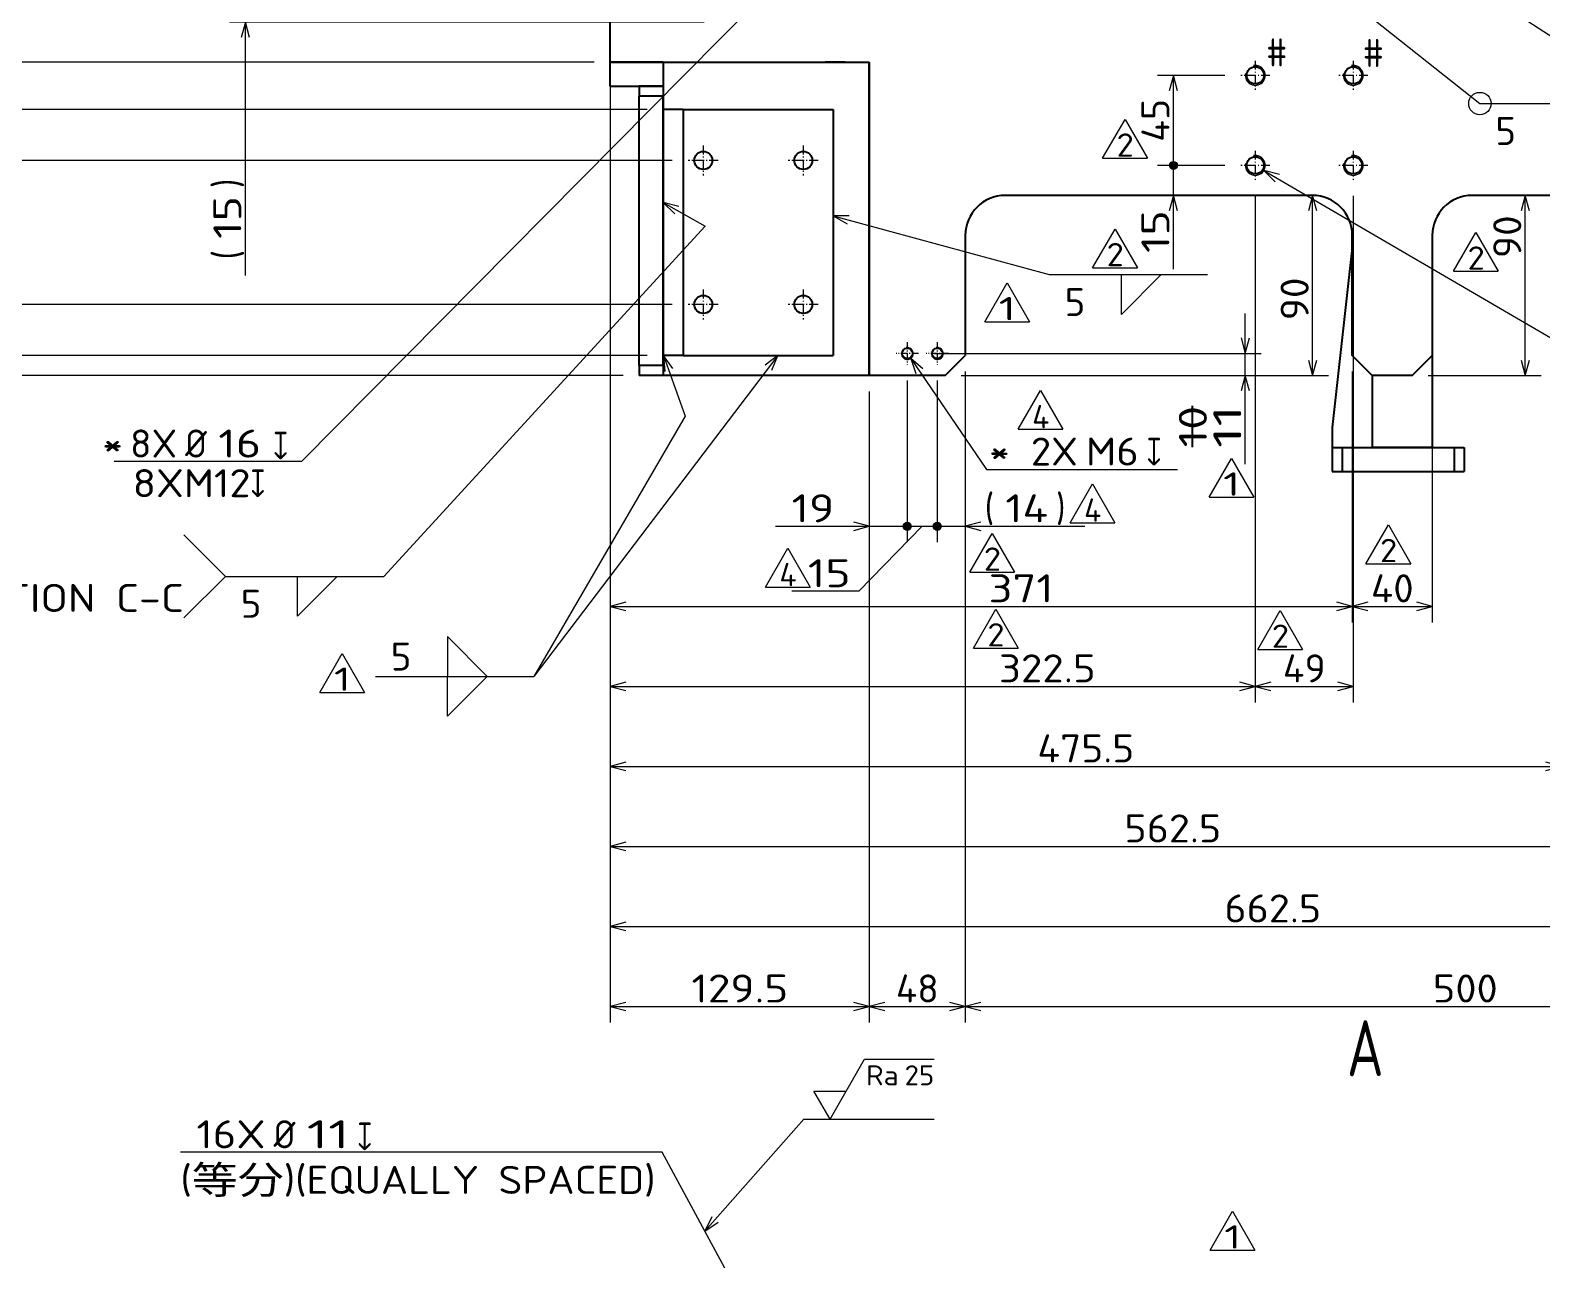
# Model space of a CAD drawing. Extents: x 0 to 1248, y -10 to 833.
# Drawn here: x 99.1 to 288.1, y 405.8 to 559.4 of the extents above; entities that cross this region are included whole.
import ezdxf
from ezdxf.enums import TextEntityAlignment as Align

# ---------------------------------------------------------------- set-up
doc = ezdxf.new("R2010")
doc.units = 0
doc.linetypes.add('DASHDOT', pattern=[18.5, 12, -3, 0.5, -3])
doc.layers.get('0').update_dxf_attribs({"lineweight": 13})
doc.styles.add('GDT', font='gdt.shx')
doc.styles.get("Standard").update_dxf_attribs({"font": 'isocp.shx'})
doc.dimstyles.get("Standard").update_dxf_attribs({"dimtxt": 2.5, "dimasz": 2.5, "dimexe": 1.25, "dimexo": 0.625, "dimtad": 1, "dimcen": 2.5, "dimadec": 0, "dimazin": 0, "dimtfac": 1, "dimtmove": 0, "dimatfit": 0, "dimfxl": 1, "dimarcsym": 0})

# ---------------------------------------------------------------- blocks, each defined once
blk = doc.blocks.new('*D4')
at = {"color": 7, "lineweight": 13}
for p, q in [((189.711089, 562.734155), (133.032806, 505.498383)), ((133.032806, 505.498383), (109.585372, 505.498383))]:
    blk.add_line(p, q, dxfattribs=at)
blk.add_lwpolyline([(188.719573, 560.997231), (189.711089, 562.734155), (187.983947, 561.725694)], dxfattribs=at)
for s, width, p, p2 in [('8X', 0.953544, (111.585388, 505.998383), (117.465576, 505.998383)), ('16', 0.868247, (122.613128, 505.998383), (127.967315, 505.998383))]:
    blk.add_text(s, height=3.5, dxfattribs=dict(at, width=width)).set_placement(p, p2, align=Align.FIT)
blk.add_text('%%c', height=3.5, dxfattribs=at).set_placement((118.465576, 505.998383))
blk = doc.blocks.new('*D5')
at = {"color": 7, "lineweight": 13}
for p, q in [((290.493362, 611.217774), (290.493362, 465.405274)), ((171.618362, 550.405274), (171.618362, 465.405274)), ((171.618362, 467.405274), (290.493362, 467.405274))]:
    blk.add_line(p, q, dxfattribs=at)
for points in [[(173.550216, 467.922913), (171.618362, 467.405274), (173.550216, 466.887635)], [(288.56151, 466.887635), (290.493362, 467.405274), (288.56151, 467.922913)]]:
    blk.add_lwpolyline(points, dxfattribs=at)
at = {"color": 7, "lineweight": 13, "width": 0.8352}
blk.add_text('475.5', height=3.5, dxfattribs=at).set_placement((225.000659, 467.905274), (237.111064, 467.905274), align=Align.FIT)
blk = doc.blocks.new('*D7')
at = {"color": 7, "lineweight": 13}
for p, q in [((250.993362, 505.188752), (250.993362, 524.00528)), ((212.143363, 519.00528), (252.993362, 519.00528)), ((215.493362, 516.25528), (252.993362, 516.25528))]:
    blk.add_line(p, q, dxfattribs=at)
for points in [[(250.475725, 520.937119), (250.993362, 519.00528), (251.510999, 520.937119)], [(251.510999, 514.323426), (250.993362, 516.25528), (250.475725, 514.323426)]]:
    blk.add_lwpolyline(points, dxfattribs=at)
at = {"color": 7, "lineweight": 13, "width": 1.036294}
blk.add_text('11', height=3.5, rotation=90, dxfattribs=at).set_placement((250.493362, 507.188752), (250.493362, 512.542939), align=Align.FIT)
blk = doc.blocks.new('*D8')
at = {"color": 214, "lineweight": 13}
for p, q in [((209.166381, 518.385957), (218.649387, 504.502412)), ((218.649387, 504.502412), (242.51353, 504.502412))]:
    blk.add_line(p, q, dxfattribs=at)
blk.add_lwpolyline([(210.683441, 517.082673), (209.166381, 518.385957), (209.828552, 516.49875)], dxfattribs=at)
for s, width, p, p2 in [('2X', 0.953546, (224.183761, 505.002412), (230.063964, 505.002412)), ('M6', 0.967102, (231.06396, 505.002412), (237.672489, 505.002412))]:
    blk.add_text(s, height=3.5, dxfattribs=dict(at, width=width)).set_placement(p, p2, align=Align.FIT)
at = {"color": 214, "lineweight": 13, "style": 'GDT', "width": 0.526012}
blk.add_text('x', height=3.5, dxfattribs=at).set_placement((238.672489, 505.002412), (240.51353, 505.002412), align=Align.FIT)
blk = doc.blocks.new('*D9')
at = {"color": 7, "lineweight": 13}
for p, q in [((259.413055, 516.25528), (259.413055, 538.75528)), ((215.493362, 516.25528), (261.413056, 516.25528))]:
    blk.add_line(p, q, dxfattribs=at)
for points in [[(259.930694, 536.823426), (259.413055, 538.75528), (258.895418, 536.823426)], [(258.895418, 518.187119), (259.413055, 516.25528), (259.930694, 518.187119)]]:
    blk.add_lwpolyline(points, dxfattribs=at)
at = {"color": 7, "lineweight": 13, "width": 0.868247}
blk.add_text('90', height=3.5, rotation=90, dxfattribs=at).set_placement((258.913055, 523.144074), (258.913055, 528.498261), align=Align.FIT)
blk = doc.blocks.new('*D23')
at = {"color": 7, "lineweight": 13}
for p, q in [((312.243362, 585.467774), (312.243362, 455.405274)), ((171.618362, 553.405274), (171.618362, 455.405274)), ((171.618362, 457.405274), (312.243362, 457.405274))]:
    blk.add_line(p, q, dxfattribs=at)
for points in [[(173.550216, 457.922913), (171.618362, 457.405274), (173.550216, 456.887635)], [(310.311511, 456.887635), (312.243362, 457.405274), (310.311511, 457.922913)]]:
    blk.add_lwpolyline(points, dxfattribs=at)
at = {"color": 7, "lineweight": 13, "width": 0.8352}
blk.add_text('562.5', height=3.5, dxfattribs=at).set_placement((235.875659, 457.905274), (247.986064, 457.905274), align=Align.FIT)
blk = doc.blocks.new('*D34')
at = {"color": 214, "lineweight": 13}
for p, q in [((272.872695, 569.2473), (294.518615, 555.21515)), ((294.518615, 555.21515), (309.84814, 555.21515))]:
    blk.add_line(p, q, dxfattribs=at)
blk.add_lwpolyline([(274.775307, 568.630807), (272.872695, 569.2473), (274.212157, 567.762093)], dxfattribs=at)
at = {"color": 214, "lineweight": 13, "width": 0.967101}
blk.add_text('M6', height=3.5, dxfattribs=at).set_placement((298.398576, 555.71515), (305.0071, 555.71515), align=Align.FIT)
at = {"color": 214, "lineweight": 13, "style": 'GDT', "width": 0.526012}
blk.add_text('x', height=3.5, dxfattribs=at).set_placement((306.0071, 555.71515), (307.848142, 555.71515), align=Align.FIT)
blk = doc.blocks.new('*D35')
at = {"color": 7, "lineweight": 13}
for p, q in [((171.618362, 553.405274), (171.618362, 475.405274)), ((252.243362, 538.680268), (252.243362, 475.405274)), ((171.618362, 477.405274), (252.243362, 477.405274))]:
    blk.add_line(p, q, dxfattribs=at)
for points in [[(173.550216, 477.922913), (171.618362, 477.405274), (173.550216, 476.887635)], [(250.311509, 476.887635), (252.243362, 477.405274), (250.311509, 477.922913)]]:
    blk.add_lwpolyline(points, dxfattribs=at)
at = {"color": 7, "lineweight": 13, "width": 0.8352}
blk.add_text('322.5', height=3.5, dxfattribs=at).set_placement((220.188587, 477.905274), (232.298992, 477.905274), align=Align.FIT)
blk = doc.blocks.new('*D36')
at = {"color": 7, "lineweight": 13}
for p, q in [((252.243362, 538.680268), (252.243362, 475.405274)), ((264.493362, 538.680268), (264.493362, 475.405274)), ((252.243362, 477.405274), (264.493362, 477.405274))]:
    blk.add_line(p, q, dxfattribs=at)
for points in [[(254.175214, 477.922913), (252.243362, 477.405274), (254.175214, 476.887635)], [(262.56151, 476.887635), (264.493362, 477.405274), (262.56151, 477.922913)]]:
    blk.add_lwpolyline(points, dxfattribs=at)
at = {"color": 7, "lineweight": 13, "width": 0.892365}
blk.add_text('49', height=3.5, dxfattribs=at).set_placement((255.691266, 477.905274), (261.045457, 477.905274), align=Align.FIT)
blk = doc.blocks.new('*D37')
at = {"color": 7, "lineweight": 13}
for p, q in [((248.418361, 542.50528), (240.009124, 542.50528)), ((242.009124, 529.553742), (242.009124, 542.00528))]:
    blk.add_line(p, q, dxfattribs=at)
at = {"color": 7, "lineweight": 13, "const_width": 0.5}
for points in [[(242.259124, 542.50528, 1), (241.759124, 542.50528)], [(241.759124, 542.50528, 1), (242.259124, 542.50528)]]:
    blk.add_lwpolyline(points, format="xyb", dxfattribs=at)
at = {"color": 7, "lineweight": 13}
blk.add_lwpolyline([(242.526763, 536.823426), (242.009124, 538.75528), (241.491485, 536.823426)], dxfattribs=at)
blk.add_circle((242.009124, 542.50528), 0.5, dxfattribs=at)
at = {"color": 7, "lineweight": 13, "width": 0.868247}
blk.add_text('15', height=3.5, rotation=90, dxfattribs=at).set_placement((241.509124, 531.553742), (241.509124, 536.907929), align=Align.FIT)
blk = doc.blocks.new('*D38')
at = {"color": 7, "lineweight": 13}
for p, q in [((248.418361, 553.75528), (240.009124, 553.75528)), ((242.009124, 543.00528), (242.009124, 553.75528)), ((248.418361, 542.50528), (240.009124, 542.50528))]:
    blk.add_line(p, q, dxfattribs=at)
blk.add_lwpolyline([(242.526763, 551.823426), (242.009124, 553.75528), (241.491485, 551.823426)], dxfattribs=at)
at = {"color": 7, "lineweight": 13, "const_width": 0.5}
for points in [[(242.259124, 542.50528, 1), (241.759124, 542.50528)], [(241.759124, 542.50528, 1), (242.259124, 542.50528)]]:
    blk.add_lwpolyline(points, format="xyb", dxfattribs=at)
at = {"color": 7, "lineweight": 13}
blk.add_circle((242.009124, 542.50528), 0.5, dxfattribs=at)
at = {"color": 7, "lineweight": 13, "width": 0.868247}
blk.add_text('45', height=3.5, rotation=90, dxfattribs=at).set_placement((241.509124, 545.453187), (241.509124, 550.807374), align=Align.FIT)
blk = doc.blocks.new('*D39')
at = {"color": 7, "lineweight": 13}
for p, q in [((285.993362, 516.25528), (285.993362, 538.75528)), ((273.868362, 516.25528), (287.993362, 516.25528))]:
    blk.add_line(p, q, dxfattribs=at)
for points in [[(286.511, 536.823426), (285.993362, 538.75528), (285.475724, 536.823426)], [(285.475724, 518.187119), (285.993362, 516.25528), (286.511, 518.187119)]]:
    blk.add_lwpolyline(points, dxfattribs=at)
at = {"color": 7, "lineweight": 13, "width": 0.868247}
blk.add_text('90', height=3.5, rotation=90, dxfattribs=at).set_placement((285.493362, 530.915528), (285.493362, 536.269715), align=Align.FIT)
blk = doc.blocks.new('*D40')
at = {"color": 214, "lineweight": 13}
for p, q in [((253.32302, 541.875321), (395.423614, 458.963654)), ((395.423614, 458.963654), (441.17546, 458.963654))]:
    blk.add_line(p, q, dxfattribs=at)
blk.add_lwpolyline([(255.252481, 541.348847), (253.32302, 541.875321), (254.730743, 540.454652)], dxfattribs=at)
for s, width, p, p2 in [('*4X', 0.978656, (398.110435, 459.463654), (406.755233, 459.463654)), ('M10', 0.921945, (407.755233, 459.463654), (417.128341, 459.463654)), ('(SS400)', 0.880938, (420.969406, 459.463654), (439.17546, 459.463654))]:
    blk.add_text(s, height=3.5, dxfattribs=dict(at, width=width)).set_placement(p, p2, align=Align.FIT)
at = {"color": 214, "lineweight": 13, "style": 'GDT', "width": 0.52601}
blk.add_text('x', height=3.5, dxfattribs=at).set_placement((418.128356, 459.463654), (419.96939, 459.463654), align=Align.FIT)
blk = doc.blocks.new('*D57')
at = {"color": 7, "lineweight": 13}
for p, q in [((169.618362, 634.155274), (73.993362, 634.155274)), ((75.993362, 555.405274), (75.993362, 634.155274)), ((169.618362, 555.405274), (73.993362, 555.405274))]:
    blk.add_line(p, q, dxfattribs=at)
for points in [[(76.511001, 632.223424), (75.993362, 634.155274), (75.475723, 632.223424)], [(75.475723, 557.337128), (75.993362, 555.405274), (76.511001, 557.337128)]]:
    blk.add_lwpolyline(points, dxfattribs=at)
at = {"color": 7, "lineweight": 13, "width": 0.854609}
blk.add_text('315', height=3.5, rotation=90, dxfattribs=at).set_placement((75.493362, 590.720879), (75.493362, 598.839669), align=Align.FIT)
blk = doc.blocks.new('*D58')
at = {"color": 7, "lineweight": 13}
for p, q in [((169.618362, 555.405274), (73.993362, 555.405274)), ((75.993362, 516.25528), (75.993362, 555.405274)), ((173.243362, 516.25528), (73.993362, 516.25528))]:
    blk.add_line(p, q, dxfattribs=at)
for points in [[(76.511001, 553.47342), (75.993362, 555.405274), (75.475723, 553.47342)], [(75.475723, 518.187119), (75.993362, 516.25528), (76.511001, 518.187119)]]:
    blk.add_lwpolyline(points, dxfattribs=at)
at = {"color": 7, "lineweight": 13, "width": 0.835201}
blk.add_text('156.6', height=3.5, rotation=90, dxfattribs=at).set_placement((75.493362, 529.775071), (75.493362, 541.885484), align=Align.FIT)
blk = doc.blocks.new('*D61')
at = {"color": 7, "lineweight": 13}
for p, q in [((176.243362, 693.905274), (83.993362, 693.905274)), ((85.993362, 549.50528), (85.993362, 693.905274)), ((176.243362, 549.50528), (83.993362, 549.50528))]:
    blk.add_line(p, q, dxfattribs=at)
for points in [[(86.511001, 691.973422), (85.993362, 693.905274), (85.475723, 691.973422)], [(85.475723, 551.437119), (85.993362, 549.50528), (86.511001, 551.437119)]]:
    blk.add_lwpolyline(points, dxfattribs=at)
at = {"color": 7, "lineweight": 13, "width": 0.8352}
blk.add_text('577.6', height=3.5, rotation=90, dxfattribs=at).set_placement((85.493362, 615.650079), (85.493362, 627.76048), align=Align.FIT)
blk = doc.blocks.new('*D62')
at = {"color": 7, "lineweight": 13}
for p, q in [((176.243362, 549.50528), (83.993362, 549.50528)), ((85.993362, 518.75528), (85.993362, 549.50528)), ((176.243362, 518.75528), (83.993362, 518.75528))]:
    blk.add_line(p, q, dxfattribs=at)
for points in [[(86.511001, 547.573426), (85.993362, 549.50528), (85.475723, 547.573426)], [(85.475723, 520.687119), (85.993362, 518.75528), (86.511001, 520.687119)]]:
    blk.add_lwpolyline(points, dxfattribs=at)
at = {"color": 7, "lineweight": 13, "width": 0.854608}
blk.add_text('123', height=3.5, rotation=90, dxfattribs=at).set_placement((85.493362, 530.070893), (85.493362, 538.189668), align=Align.FIT)
blk = doc.blocks.new('*D63')
at = {"color": 7, "lineweight": 13}
for p, q in [((85.993362, 503.901078), (85.993362, 523.75528)), ((176.243362, 518.75528), (83.993362, 518.75528)), ((173.243362, 516.25528), (83.993362, 516.25528))]:
    blk.add_line(p, q, dxfattribs=at)
for points in [[(85.475723, 520.687119), (85.993362, 518.75528), (86.511001, 520.687119)], [(86.511001, 514.323426), (85.993362, 516.25528), (85.475723, 514.323426)]]:
    blk.add_lwpolyline(points, dxfattribs=at)
at = {"color": 7, "lineweight": 13, "width": 0.868247}
blk.add_text('10', height=3.5, rotation=90, dxfattribs=at).set_placement((85.493362, 505.901078), (85.493362, 511.255265), align=Align.FIT)
blk = doc.blocks.new('*D66')
at = {"color": 7, "lineweight": 13}
for p, q in [((179.368362, 700.280274), (93.993362, 700.280274)), ((95.993362, 543.13028), (95.993362, 700.280274)), ((179.368362, 543.13028), (93.993362, 543.13028))]:
    blk.add_line(p, q, dxfattribs=at)
for points in [[(96.511001, 698.348423), (95.993362, 700.280274), (95.475723, 698.348423)], [(95.475723, 545.062119), (95.993362, 543.13028), (96.511001, 545.062119)]]:
    blk.add_lwpolyline(points, dxfattribs=at)
at = {"color": 7, "lineweight": 13, "width": 0.8352}
blk.add_text('628.6', height=3.5, rotation=90, dxfattribs=at).set_placement((95.493362, 615.650079), (95.493362, 627.76048), align=Align.FIT)
blk = doc.blocks.new('*D67')
at = {"color": 7, "lineweight": 13}
for p, q in [((179.368362, 543.13028), (93.993362, 543.13028)), ((95.993362, 525.13028), (95.993362, 543.13028)), ((179.368362, 525.13028), (93.993362, 525.13028))]:
    blk.add_line(p, q, dxfattribs=at)
for points in [[(96.511001, 541.198426), (95.993362, 543.13028), (95.475723, 541.198426)], [(95.475723, 527.062119), (95.993362, 525.13028), (96.511001, 527.062119)]]:
    blk.add_lwpolyline(points, dxfattribs=at)
at = {"color": 7, "lineweight": 13, "width": 0.868247}
blk.add_text('72', height=3.5, rotation=90, dxfattribs=at).set_placement((95.493362, 531.453187), (95.493362, 536.807374), align=Align.FIT)
blk = doc.blocks.new('*D68')
at = {"color": 7, "lineweight": 13}
for p, q in [((95.993362, 496.945359), (95.993362, 530.13028)), ((179.368362, 525.13028), (93.993362, 525.13028)), ((173.243362, 516.25528), (93.993362, 516.25528))]:
    blk.add_line(p, q, dxfattribs=at)
for points in [[(95.475723, 527.062119), (95.993362, 525.13028), (96.511001, 527.062119)], [(96.511001, 514.323426), (95.993362, 516.25528), (95.475723, 514.323426)]]:
    blk.add_lwpolyline(points, dxfattribs=at)
for s, p in [(')', (95.493362, 511.869202)), ('(', (95.493362, 498.945359))]:
    blk.add_text(s, height=3.5, rotation=90.000003, dxfattribs=at).set_placement(p)
at = {"color": 7, "lineweight": 13, "width": 0.836937}
blk.add_text('35.5', height=3.5, rotation=90, dxfattribs=at).set_placement((95.493362, 501.523393), (95.493362, 510.869187), align=Align.FIT)
blk = doc.blocks.new('*D77')
at = {"color": 7, "lineweight": 13}
for p, q in [((187.080863, 564.155274), (123.993362, 564.155274)), ((125.993362, 528.746781), (125.993362, 563.655274)), ((183.368362, 560.405274), (123.993362, 560.405274))]:
    blk.add_line(p, q, dxfattribs=at)
at = {"color": 7, "lineweight": 13, "const_width": 0.5}
for points in [[(126.243362, 564.155274, 1), (125.743362, 564.155274)], [(125.743362, 564.155274, 1), (126.243362, 564.155274)]]:
    blk.add_lwpolyline(points, format="xyb", dxfattribs=at)
at = {"color": 7, "lineweight": 13}
blk.add_lwpolyline([(126.511001, 558.47342), (125.993362, 560.405274), (125.475723, 558.47342)], dxfattribs=at)
blk.add_circle((125.993362, 564.155274), 0.5, dxfattribs=at)
for s, p in [(')', (125.493362, 539.679002)), ('(', (125.493362, 530.746781))]:
    blk.add_text(s, height=3.5, rotation=90.000003, dxfattribs=at).set_placement(p)
at = {"color": 7, "lineweight": 13, "width": 0.868247}
blk.add_text('15', height=3.5, rotation=90, dxfattribs=at).set_placement((125.493362, 533.324815), (125.493362, 538.679002), align=Align.FIT)
blk = doc.blocks.new('*D88')
at = {"color": 7, "lineweight": 13}
for p, q in [((203.993362, 514.25528), (203.993362, 495.405274)), ((208.743362, 515.605271), (208.743362, 495.405274)), ((192.280738, 497.405274), (208.243362, 497.405274))]:
    blk.add_line(p, q, dxfattribs=at)
blk.add_lwpolyline([(202.061508, 496.887635), (203.993362, 497.405274), (202.061508, 497.922913)], dxfattribs=at)
at = {"color": 7, "lineweight": 13, "const_width": 0.5}
for points in [[(208.993362, 497.405274, 1), (208.493362, 497.405274)], [(208.493362, 497.405274, 1), (208.993362, 497.405274)]]:
    blk.add_lwpolyline(points, format="xyb", dxfattribs=at)
at = {"color": 7, "lineweight": 13}
blk.add_circle((208.743362, 497.405274), 0.5, dxfattribs=at)
at = {"color": 7, "lineweight": 13, "width": 0.892365}
blk.add_text('19', height=3.5, dxfattribs=at).set_placement((194.280738, 497.905274), (199.634925, 497.905274), align=Align.FIT)
blk = doc.blocks.new('*D89')
at = {"color": 7, "lineweight": 13}
for p, q in [((337.243362, 611.580277), (337.243362, 445.405274)), ((171.618362, 550.405274), (171.618362, 445.405274)), ((171.618362, 447.405274), (337.243362, 447.405274))]:
    blk.add_line(p, q, dxfattribs=at)
for points in [[(173.550216, 447.922913), (171.618362, 447.405274), (173.550216, 446.887635)], [(335.311511, 446.887635), (337.243362, 447.405274), (335.311511, 447.922913)]]:
    blk.add_lwpolyline(points, dxfattribs=at)
at = {"color": 7, "lineweight": 13, "width": 0.8352}
blk.add_text('662.5', height=3.5, dxfattribs=at).set_placement((248.375659, 447.905274), (260.486064, 447.905274), align=Align.FIT)
blk = doc.blocks.new('*D91')
at = {"color": 7, "lineweight": 13}
for p, q in [((171.618362, 550.405274), (171.618362, 435.405274)), ((203.993362, 514.25528), (203.993362, 435.405274)), ((171.618362, 437.405274), (203.993362, 437.405274))]:
    blk.add_line(p, q, dxfattribs=at)
for points in [[(173.550216, 437.922913), (171.618362, 437.405274), (173.550216, 436.887635)], [(202.061508, 436.887635), (203.993362, 437.405274), (202.061508, 437.922913)]]:
    blk.add_lwpolyline(points, dxfattribs=at)
at = {"color": 7, "lineweight": 13, "width": 0.8352}
blk.add_text('129.5', height=3.5, dxfattribs=at).set_placement((181.750663, 437.905274), (193.86106, 437.905274), align=Align.FIT)
blk = doc.blocks.new('*D92')
at = {"color": 7, "lineweight": 13}
for p, q in [((215.993362, 516.75528), (215.993362, 435.405274)), ((203.993362, 514.25528), (203.993362, 435.405274)), ((203.993362, 437.405274), (215.993362, 437.405274))]:
    blk.add_line(p, q, dxfattribs=at)
for points in [[(205.925216, 437.922913), (203.993362, 437.405274), (205.925216, 436.887635)], [(214.061511, 436.887635), (215.993362, 437.405274), (214.061511, 437.922913)]]:
    blk.add_lwpolyline(points, dxfattribs=at)
at = {"color": 7, "lineweight": 13, "width": 0.868247}
blk.add_text('48', height=3.5, dxfattribs=at).set_placement((207.316268, 437.905274), (212.670455, 437.905274), align=Align.FIT)
blk = doc.blocks.new('*D93')
at = {"color": 7, "lineweight": 13}
for p, q in [((215.993362, 516.75528), (215.993362, 435.405274)), ((340.993362, 516.75528), (340.993362, 435.405274)), ((215.993362, 437.405274), (340.993362, 437.405274))]:
    blk.add_line(p, q, dxfattribs=at)
for points in [[(217.925212, 437.922913), (215.993362, 437.405274), (217.925212, 436.887635)], [(339.061511, 436.887635), (340.993362, 437.405274), (339.061511, 437.922913)]]:
    blk.add_lwpolyline(points, dxfattribs=at)
at = {"color": 7, "lineweight": 13, "width": 0.854609}
blk.add_text('500', height=3.5, dxfattribs=at).set_placement((274.433969, 437.905274), (282.552755, 437.905274), align=Align.FIT)
blk = doc.blocks.new('*D133')
at = {"color": 7, "lineweight": 13}
for p, q in [((171.618362, 553.405274), (171.618362, 485.405274)), ((264.368362, 516.75528), (264.368362, 485.405274)), ((171.618362, 487.405274), (264.368362, 487.405274))]:
    blk.add_line(p, q, dxfattribs=at)
for points in [[(173.550216, 487.922913), (171.618362, 487.405274), (173.550216, 486.887635)], [(262.43651, 486.887635), (264.368362, 487.405274), (262.43651, 487.922913)]]:
    blk.add_lwpolyline(points, dxfattribs=at)
at = {"color": 7, "lineweight": 13, "width": 0.955152}
blk.add_text('371', height=3.5, dxfattribs=at).set_placement((218.889366, 487.905274), (227.008155, 487.905274), align=Align.FIT)
blk = doc.blocks.new('*D134')
at = {"color": 7, "lineweight": 13}
for p, q in [((264.368362, 516.75528), (264.368362, 485.405274)), ((274.368362, 516.75528), (274.368362, 485.405274)), ((264.368362, 487.405274), (274.368362, 487.405274))]:
    blk.add_line(p, q, dxfattribs=at)
for points in [[(266.300213, 487.922913), (264.368362, 487.405274), (266.300213, 486.887635)], [(272.43651, 486.887635), (274.368362, 487.405274), (272.43651, 487.922913)]]:
    blk.add_lwpolyline(points, dxfattribs=at)
at = {"color": 7, "lineweight": 13, "width": 0.868247}
blk.add_text('40', height=3.5, dxfattribs=at).set_placement((266.691266, 487.905274), (272.045457, 487.905274), align=Align.FIT)
blk = doc.blocks.new('*D137')
at = {"color": 5, "lineweight": 13}
for p, q in [((208.743362, 515.605271), (208.743362, 495.405274)), ((212.493362, 515.605271), (212.493362, 495.405274)), ((210.618362, 497.405274), (202.668952, 489.294709)), ((209.243362, 497.405274), (211.993362, 497.405274)), ((202.668952, 489.294709), (194.314758, 489.294709))]:
    blk.add_line(p, q, dxfattribs=at)
at = {"color": 5, "lineweight": 13, "const_width": 0.5}
for points in [[(208.993362, 497.405274, 1), (208.493362, 497.405274)], [(208.493362, 497.405274, 1), (208.993362, 497.405274)], [(212.743362, 497.405274, 1), (212.243362, 497.405274)], [(212.243362, 497.405274, 1), (212.743362, 497.405274)]]:
    blk.add_lwpolyline(points, format="xyb", dxfattribs=at)
at = {"color": 5, "lineweight": 13}
for centre in [(208.743362, 497.405274), (212.493362, 497.405274)]:
    blk.add_circle(centre, 0.5, dxfattribs=at)
at = {"color": 5, "lineweight": 13, "width": 0.868247}
blk.add_text('15', height=3.5, dxfattribs=at).set_placement((196.314758, 489.794709), (201.668945, 489.794709), align=Align.FIT)
blk = doc.blocks.new('*D138')
at = {"color": 5, "lineweight": 13}
for p, q in [((215.993362, 516.75528), (215.993362, 495.405274)), ((212.493362, 515.605271), (212.493362, 495.405274)), ((212.993362, 497.405274), (230.925586, 497.405274))]:
    blk.add_line(p, q, dxfattribs=at)
at = {"color": 5, "lineweight": 13, "const_width": 0.5}
for points in [[(212.743362, 497.405274, 1), (212.243362, 497.405274)], [(212.243362, 497.405274, 1), (212.743362, 497.405274)]]:
    blk.add_lwpolyline(points, format="xyb", dxfattribs=at)
at = {"color": 5, "lineweight": 13}
blk.add_lwpolyline([(217.925212, 497.922913), (215.993362, 497.405274), (217.925212, 496.887635)], dxfattribs=at)
blk.add_circle((212.493362, 497.405274), 0.5, dxfattribs=at)
for s, p in [('(', (218.415328, 497.905274)), (')', (227.347553, 497.905274))]:
    blk.add_text(s, height=3.5, dxfattribs=at).set_placement(p)
at = {"color": 5, "lineweight": 13, "width": 0.845398}
blk.add_text('14', height=3.5, dxfattribs=at).set_placement((220.993362, 497.905274), (226.347549, 497.905274), align=Align.FIT)
blk = doc.blocks.new('*D202')
at = {"color": 7, "lineweight": 13}
for p, q in [((178.086548, 419.185532), (117.880646, 419.185532)), ((228.667204, 326.005089), (178.086548, 419.185532))]:
    blk.add_line(p, q, dxfattribs=at)
blk.add_lwpolyline([(227.290641, 327.455975), (228.667204, 326.005089), (228.20051, 327.949876)], dxfattribs=at)
for s, width, p, p2 in [('16X', 0.909978, (119.880646, 419.685532), (128.525437, 419.685532)), ('11', 1.036294, (133.672997, 419.685532), (139.027184, 419.685532))]:
    blk.add_text(s, height=3.5, dxfattribs=dict(at, width=width)).set_placement(p, p2, align=Align.FIT)
blk.add_text('%%c', height=3.5, dxfattribs=at).set_placement((129.525445, 419.685532))

msp = doc.modelspace()

# ---------------------------------------------------------------- linework, layer by layer
at = {"color": 7, "lineweight": 25}
for p, q in [((171.6184, 555.4053), (171.6184, 634.1553)), ((178.2434, 555.4053), (171.6184, 555.4053)), ((171.6184, 555.4053), (198.4934, 555.4053)), ((171.6184, 552.4053), (171.6184, 555.4053)), ((178.2434, 555.4053), (178.2434, 549.5053)), ((178.2434, 555.4053), (203.9934, 555.4053)), ((200.9934, 555.4053), (198.4934, 555.4053)), ((200.9934, 555.4053), (203.9934, 555.4053)), ((203.9934, 516.2553), (203.9934, 555.4053)), ((203.9934, 555.4053), (203.9934, 516.2553)), ((171.6184, 552.4053), (178.2434, 552.4053)), ((178.2434, 552.4053), (175.2434, 552.4053)), ((175.2434, 552.4053), (175.2434, 551.1553)), ((178.2434, 552.4053), (178.2434, 551.1553)), ((175.2434, 517.5053), (175.2434, 551.1553)), ((178.2434, 551.1553), (175.2434, 551.1553)), ((178.2434, 517.5053), (178.2434, 551.1553)), ((180.7434, 549.5053), (178.2434, 549.5053)), ((178.2434, 549.5053), (178.2434, 518.7553)), ((180.7434, 549.5053), (199.4934, 549.5053)), ((180.7434, 549.5053), (180.7434, 518.7553)), ((199.4934, 549.5053), (199.4934, 518.7553)), ((259.3684, 538.7553), (220.9934, 538.7553)), ((335.9934, 538.7553), (279.3684, 538.7553)), ((215.9934, 533.7553), (215.9934, 518.7553)), ((264.3684, 518.7553), (264.3684, 533.7553)), ((274.3684, 533.7615), (274.3684, 533.7553)), ((274.3684, 533.7553), (274.3684, 518.7553)), ((264.3684, 532.2553), (261.8684, 509.7553)), ((178.2434, 518.7553), (178.2434, 516.2553)), ((180.7434, 518.7553), (178.2434, 518.7553)), ((180.7434, 518.7553), (199.4934, 518.7553)), ((213.4934, 516.2553), (215.9934, 518.7553)), ((266.8684, 516.2553), (264.3684, 518.7553)), ((271.8684, 516.2553), (274.3684, 518.7553)), ((274.3684, 518.7553), (274.3684, 507.2553)), ((175.2434, 517.5053), (175.2434, 516.2553)), ((178.2434, 517.5053), (175.2434, 517.5053)), ((178.2434, 516.2553), (175.2434, 516.2553)), ((178.2434, 517.5053), (178.2434, 516.2553)), ((203.9934, 516.2553), (178.2434, 516.2553)), ((213.4934, 516.2553), (203.9934, 516.2553)), ((271.8684, 516.2553), (266.8684, 516.2553)), ((266.8684, 516.2553), (266.8684, 507.2553)), ((244.3996, 507.2762), (244.3996, 512.4554)), ((261.8684, 509.7553), (261.8684, 507.2553)), ((261.8684, 507.2553), (263.1184, 507.2553)), ((261.8684, 507.2553), (261.8684, 504.2553)), ((261.8684, 507.2553), (266.8684, 507.2553)), ((263.1184, 507.2553), (277.1184, 507.2553)), ((263.1184, 507.2553), (263.1184, 504.2553)), ((268.4684, 507.2553), (266.8684, 507.2553)), ((272.7684, 507.2553), (268.4684, 507.2553)), ((274.3684, 507.2553), (272.7684, 507.2553)), ((277.1184, 507.2553), (278.3684, 507.2553)), ((277.1184, 507.2553), (277.1184, 504.2553)), ((278.3684, 507.2553), (278.3684, 504.2553)), ((261.8684, 504.2553), (263.1184, 504.2553)), ((263.1184, 504.2553), (277.1184, 504.2553)), ((277.1184, 504.2553), (278.3684, 504.2553))]:
    msp.add_line(p, q, dxfattribs=at)
at = {"color": 7, "lineweight": 13}
for p, q in [((262.3684, 564.5328), (280.3242, 550.2291)), ((280.3242, 550.2291), (300.1174, 550.2291)), ((233.1575, 543.3947), (235.9575, 548.2445)), ((235.9575, 548.2445), (238.7575, 543.3947)), ((233.1575, 543.3947), (238.7575, 543.3947)), ((199.4934, 536.2167), (226.4793, 528.8545)), ((231.9128, 529.7031), (234.7128, 534.5529)), ((234.7128, 534.5529), (237.5128, 529.7031)), ((277.0251, 529.2746), (279.8251, 534.1243)), ((279.8251, 534.1243), (282.6251, 529.2746)), ((231.9128, 529.7031), (237.5128, 529.7031)), ((277.0251, 529.2746), (282.6251, 529.2746)), ((218.417, 522.9614), (221.217, 527.8111)), ((221.217, 527.8111), (224.017, 522.9614)), ((226.4793, 528.8545), (246.2725, 528.8545)), ((218.417, 522.9614), (224.017, 522.9614)), ((192.5618, 518.7553), (162.0366, 478.6553)), ((246.4623, 501.0389), (249.2623, 505.8886)), ((249.2623, 505.8886), (252.0623, 501.0389)), ((246.4623, 501.0389), (252.0623, 501.0389)), ((266.0804, 492.7302), (268.8804, 497.58)), ((268.8804, 497.58), (271.6804, 492.7302)), ((216.5591, 491.6608), (219.3591, 496.5106)), ((219.3591, 496.5106), (222.1591, 491.6608)), ((216.5591, 491.6608), (222.1591, 491.6608)), ((266.0804, 492.7302), (271.6804, 492.7302)), ((123.4934, 491.1553), (143.2866, 491.1553)), ((216.9972, 482.1915), (219.7972, 487.0412)), ((219.7972, 487.0412), (222.5972, 482.1915)), ((252.5571, 482.0294), (255.3571, 486.8791)), ((255.3571, 486.8791), (258.1571, 482.0294)), ((216.9972, 482.1915), (222.5972, 482.1915)), ((252.5571, 482.0294), (258.1571, 482.0294)), ((135.3031, 476.6554), (138.1031, 481.5052)), ((138.1031, 481.5052), (140.9032, 476.6554)), ((142.2434, 478.6553), (162.0366, 478.6553)), ((135.3031, 476.6554), (140.9032, 476.6554)), ((199.0809, 423.3054), (203.4111, 430.8054)), ((203.4111, 430.8054), (212.1055, 430.8054)), ((199.0809, 423.3054), (197.0602, 426.8054)), ((197.0602, 426.8054), (201.1017, 426.8054)), ((246.6004, 406.9624), (249.4004, 411.8121)), ((249.4004, 411.8121), (252.2004, 406.9624)), ((246.6004, 406.9624), (252.2004, 406.9624))]:
    msp.add_line(p, q, dxfattribs=at)
at = {"color": 7, "linetype": 'DASHDOT', "lineweight": 13, "ltscale": 0.09125}
for p, q in [((252.2434, 555.5803), (252.2434, 551.9303)), ((264.4934, 555.5803), (264.4934, 551.9303)), ((254.0684, 553.7553), (250.4184, 553.7553)), ((266.3184, 553.7553), (262.6684, 553.7553)), ((252.2434, 544.3303), (252.2434, 540.6803)), ((264.4934, 544.3303), (264.4934, 540.6803)), ((254.0684, 542.5053), (250.4184, 542.5053)), ((266.3184, 542.5053), (262.6684, 542.5053))]:
    msp.add_line(p, q, dxfattribs=at)
at = {"color": 7, "linetype": 'DASHDOT', "lineweight": 13, "ltscale": 0.09375}
for p, q in [((183.2434, 545.0053), (183.2434, 541.2553)), ((195.7434, 545.0053), (195.7434, 541.2553)), ((185.1184, 543.1303), (181.3684, 543.1303)), ((197.6184, 543.1303), (193.8684, 543.1303)), ((183.2434, 527.0053), (183.2434, 523.2553)), ((195.7434, 527.0053), (195.7434, 523.2553)), ((185.1184, 525.1303), (181.3684, 525.1303)), ((197.6184, 525.1303), (193.8684, 525.1303))]:
    msp.add_line(p, q, dxfattribs=at)
at = {"color": 7, "linetype": 'DASHDOT', "lineweight": 13, "ltscale": 0.07}
for p, q in [((208.7434, 520.4053), (208.7434, 517.6053)), ((212.4934, 520.4053), (212.4934, 517.6053)), ((210.1434, 519.0053), (207.3434, 519.0053)), ((213.8934, 519.0053), (211.0934, 519.0053))]:
    msp.add_line(p, q, dxfattribs=at)
at = {"color": 5, "lineweight": 13}
for p, q in [((222.5972, 509.5262), (225.3972, 514.3759)), ((225.3972, 514.3759), (228.1972, 509.5262)), ((222.5972, 509.5262), (228.1972, 509.5262)), ((229.0886, 497.8571), (231.8886, 502.7069)), ((231.8886, 502.7069), (234.6886, 497.8571)), ((229.0886, 497.8571), (234.6886, 497.8571)), ((191.0058, 489.8064), (193.8058, 494.6562)), ((193.8058, 494.6562), (196.6058, 489.8064)), ((191.0058, 489.8064), (196.6058, 489.8064))]:
    msp.add_line(p, q, dxfattribs=at)
at = {"color": 7, "lineweight": 13}
for points in [[(178.2434, 537.8691), (183.4934, 534.9053), (143.2866, 491.1553)], [(180.1801, 537.3702), (178.2434, 537.8691), (179.6712, 536.4686)], [(201.4933, 536.2077), (199.4934, 536.2167), (201.2209, 535.2089)], [(178.2776, 518.7553), (180.9934, 511.1553), (162.0366, 478.6553)], [(179.4151, 517.1103), (178.2776, 518.7553), (178.4402, 516.7619)], [(191.8036, 516.9046), (192.5618, 518.7553), (190.9798, 517.5316)], [(118.3142, 496.3345), (123.4934, 491.1553), (118.3142, 485.9761)], [(183.4297, 409.3424), (195.8102, 423.3054), (212.1055, 423.3054)], [(184.324, 411.1313), (183.4297, 409.3424), (185.0986, 410.4444)]]:
    msp.add_lwpolyline(points, dxfattribs=at)
for points in [[(235.4998, 528.8545), (240.4718, 528.8545), (235.4998, 523.8825)], [(132.5139, 491.1553), (137.4859, 491.1553), (132.5139, 486.1832)], [(151.2639, 478.6553), (156.2359, 478.6553), (151.2639, 483.6273)], [(151.2639, 478.6553), (156.2359, 478.6553), (151.2639, 473.6832)]]:
    msp.add_lwpolyline(points, close=True, dxfattribs=at)
at = {"color": 7, "lineweight": 25}
for centre, radius in [((252.2434, 553.7553), 1.075), ((264.4934, 553.7553), 1.075), ((183.2434, 543.1303), 1.125), ((195.7434, 543.1303), 1.125), ((252.2434, 542.5053), 1.075), ((264.4934, 542.5053), 1.075), ((183.2434, 525.1303), 1.125), ((195.7434, 525.1303), 1.125), ((208.7434, 519.0053), 0.65), ((212.4934, 519.0053), 0.65)]:
    msp.add_circle(centre, radius, dxfattribs=at)
at = {"color": 7, "lineweight": 13}
msp.add_circle((280.3242, 550.2291), 1.4, dxfattribs=at)
for centre, radius in [((252.2434, 553.7553), 1.25), ((264.4934, 553.7553), 1.25), ((252.2434, 542.5053), 1.25), ((264.4934, 542.5053), 1.25), ((208.7434, 519.0053), 0.75), ((212.4934, 519.0053), 0.75)]:
    msp.add_arc(centre, radius, 169.999993, 100.000014, dxfattribs=at)
at = {"color": 7, "lineweight": 25}
for centre, start, end in [((220.9934, 533.7553), 90, 180), ((259.3684, 533.7553), 0, 90), ((279.3684, 533.7553), 90, 180)]:
    msp.add_arc(centre, 5, start, end, dxfattribs=at)

# ---------------------------------------------------------------- texts
at = {"color": 7, "lineweight": 13}
for s, height, width, p, p2 in [('#', 3.5, 0.863199, (253.6305, 554.86), (256.2201, 554.86)), ('#', 3.5, 0.863198, (265.7049, 554.7932), (268.2945, 554.7932)), ('5', 3.5, 0.913975, (282.2492, 545.0499), (284.8388, 545.0499)), ('2', 2.91, 0.913975, (234.9075, 543.5933), (237.0606, 543.5933)), ('2', 2.91, 0.913975, (233.6628, 529.9017), (235.8159, 529.9017)), ('2', 2.91, 0.913975, (278.7751, 529.4731), (280.9282, 529.4731)), ('1', 2.91, 1.412507, (220.167, 523.1548), (222.3201, 523.1548)), ('5', 3.5, 0.913975, (228.4043, 523.6753), (230.9939, 523.6753)), ('*', 3.5, 1.1952, (108.1042, 506.0329), (110.6938, 506.0329)), ('*', 3.5, 1.195198, (218.9607, 505.0949), (221.5502, 505.0949)), ('8XM12', 3.5, 0.87495, (111.9094, 501.0475), (126.6377, 501.0475)), ('1', 2.91, 1.412506, (248.2123, 501.2324), (250.3654, 501.2324)), ('2', 2.91, 0.913975, (267.8304, 492.9288), (269.9835, 492.9288)), ('2', 2.91, 0.913975, (218.3091, 491.8594), (220.4622, 491.8594)), ('REFERENCE SECTION C-C', 3.5, 0.887535, (57.0743, 486.7044), (118.3142, 486.7044)), ('5', 3.5, 0.913976, (125.4184, 485.9761), (128.008, 485.9761)), ('2', 2.91, 0.913975, (218.7472, 482.39), (220.9003, 482.39)), ('2', 2.91, 0.913974, (254.3071, 482.2279), (256.4602, 482.2279)), ('5', 3.5, 0.913976, (144.1684, 479.3836), (146.758, 479.3836)), ('1', 2.91, 1.412505, (137.0531, 476.8489), (139.2062, 476.8489)), ('A', 7, 0.81086, (263.6959, 428.6976), (268.2908, 428.6976)), ('Ra', 2.5, 0.950867, (203.5809, 427.5554), (207.6561, 427.5554)), ('25', 2.5, 0.839869, (208.4061, 427.5554), (212.1055, 427.5554)), ('(等分)(EQUALLY SPACED)', 3.5, 0.984511, (117.8799, 413.9897), (177.2787, 413.9897)), ('1', 2.91, 1.412506, (248.3504, 407.1559), (250.5035, 407.1559))]:
    msp.add_text(s, height=height, dxfattribs=dict(at, width=width)).set_placement(p, p2, align=Align.FIT)
at = {"color": 5, "lineweight": 13}
for width, p, p2 in [(0.863199, (224.3472, 509.6464), (226.5003, 509.6464)), (0.863199, (230.8386, 497.9773), (232.9917, 497.9773)), (0.863197, (192.7558, 489.9266), (194.9089, 489.9266))]:
    msp.add_text('4', height=2.91, dxfattribs=dict(at, width=width)).set_placement(p, p2, align=Align.FIT)
at = {"color": 7, "lineweight": 13, "width": 0.839868}
msp.add_text('10', height=3.5, rotation=90, dxfattribs=at).set_placement((246.19, 507.2762), (246.19, 512.4554), align=Align.FIT)
at = {"color": 7, "lineweight": 13, "style": 'GDT'}
for width, p, p2 in [(0.52601, (129.4808, 505.7766), (131.3218, 505.7766)), (0.526014, (126.6377, 501.0475), (128.4788, 501.0475)), (0.526012, (140.0014, 419.4447), (141.8424, 419.4447))]:
    msp.add_text('x', height=3.5, dxfattribs=dict(at, width=width)).set_placement(p, p2, align=Align.FIT)

# ---------------------------------------------------------------- dimensions: what is measured, and where the dimension line sits
at = {"lineweight": 0}
for base, p1, p2, angle, picture, middle, dimtype in [((95.9934, 700.2803), (181.3684, 543.1303), (181.3684, 700.2803), 90, '*D66', (95.9934, 621.7053), 161), ((85.9934, 693.9053), (178.2434, 549.5053), (178.2434, 693.9053), 90, '*D61', (85.9934, 621.7053), 161), ((75.9934, 634.1553), (171.6184, 555.4053), (171.6184, 634.1553), 90, '*D57', (75.9934, 594.7803), 161), ((171.6184, 447.4053), (337.2434, 613.5803), (171.6184, 552.4053), 180, '*D89', (254.4309, 447.4053), 160), ((171.6184, 467.4053), (290.4934, 613.2178), (171.6184, 552.4053), 180, '*D5', (231.0559, 467.4053), 160), ((75.9934, 555.4053), (175.2434, 516.2553), (171.6184, 555.4053), 90, '*D58', (75.9934, 535.8303), 160), ((171.6184, 477.4053), (252.2434, 540.6803), (171.6184, 555.4053), 180, '*D35', (226.2438, 477.4053), 160), ((171.6184, 487.4053), (264.3684, 518.7553), (171.6184, 555.4053), 180, '*D133', (222.9488, 487.4053), 160), ((242.0091, 542.5053), (250.4184, 553.7553), (250.4184, 542.5053), 270, '*D38', (242.0091, 548.1303), 161), ((171.6184, 437.4053), (203.9934, 516.2553), (171.6184, 552.4053), 180, '*D91', (187.8059, 437.4053), 160), ((85.9934, 549.5053), (178.2434, 518.7553), (178.2434, 549.5053), 90, '*D62', (85.9934, 534.1303), 161), ((95.9934, 543.1303), (181.3684, 525.1303), (181.3684, 543.1303), 90, '*D67', (95.9934, 534.1303), 161), ((242.0091, 538.7553), (250.4184, 542.5053), (244.5091, 538.7553), 270, '*D37', (242.0091, 534.2308), 160), ((252.2434, 477.4053), (264.4934, 540.6803), (252.2434, 540.6803), 180, '*D36', (258.3684, 477.4053), 161), ((259.4131, 516.2553), (259.3684, 538.7553), (213.4934, 516.2553), 270, '*D9', (259.4131, 525.8212), 160), ((285.9934, 516.2553), (283.4934, 538.7553), (271.8684, 516.2553), 270, '*D39', (285.9934, 533.5926), 160), ((85.9934, 518.7553), (175.2434, 516.2553), (178.2434, 518.7553), 90, '*D63', (85.9934, 508.5782), 160), ((250.9934, 516.2553), (210.1434, 519.0053), (213.4934, 516.2553), 270, '*D7', (250.9934, 509.8658), 160), ((203.9934, 437.4053), (215.9934, 518.7553), (203.9934, 516.2553), 180, '*D92', (209.9934, 437.4053), 160), ((215.9934, 437.4053), (340.9934, 518.7553), (215.9934, 518.7553), 180, '*D93', (278.4934, 437.4053), 161), ((264.3684, 487.4053), (274.3684, 518.7553), (264.3684, 518.7553), 180, '*D134', (269.3684, 487.4053), 161), ((203.9934, 497.4053), (208.7434, 517.6053), (203.9934, 516.2553), 180, '*D88', (196.9578, 497.4053), 160), ((208.7434, 497.4053), (212.4934, 517.6053), (208.7434, 517.6053), 180, '*D137', (198.9919, 497.4053), 161)]:
    dim = msp.add_linear_dim(base=base, p1=p1, p2=p2, angle=angle, dimstyle='STANDARD', override={"dimlfac": 4}, dxfattribs=at)
    dim.commit()
    dim.dimension.update_dxf_attribs({"geometry": picture, "text_midpoint": middle, "dimtype": dimtype})
dim = msp.add_linear_dim(base=(312.2434, 457.4053), p1=(171.6184, 555.4053), p2=(312.2434, 587.4678), dimstyle='STANDARD', override={"dimlfac": 4}, dxfattribs=at)
dim.commit()
dim.dimension.update_dxf_attribs({"geometry": '*D23', "text_midpoint": (241.9309, 457.4053), "dimtype": 160})
for p1, p2, text, picture, middle in [((271.614, 570.0632), (272.8727, 569.2473), 'M6<><DEPTH>', '*D34', (299.5503, 551.9533)), ((192.5256, 565.5764), (189.7111, 562.7342), '8X<> ', '*D4', (128.2326, 500.651)), ((251.1637, 543.1352), (253.323, 541.8753), '*4XM10<DEPTH>(SS400)', '*D40', (411.7664, 449.4281)), ((208.3203, 519.6246), (209.1664, 518.386), '2XM6<DEPTH>', '*D8', (221.9595, 499.6562)), ((229.9791, 323.5882), (228.6672, 326.0051), '16X<>', '*D202', (166.0746, 441.3141))]:
    dim = msp.add_diameter_dim_2p(p1=p1, p2=p2, text=text, dimstyle='STANDARD', override={"dimlfac": 4}, dxfattribs=at)
    dim.commit()
    dim.dimension.update_dxf_attribs({"geometry": picture, "text_midpoint": middle, "dimtype": 163})
for base, p1, p2, angle, picture, middle in [((125.9934, 560.4053), (189.0809, 564.1553), (185.3684, 560.4053), 270, '*D77', (125.9934, 536.0019)), ((95.9934, 525.1303), (175.2434, 516.2553), (181.3684, 525.1303), 90, '*D68', (95.9934, 506.1963)), ((212.4934, 497.4053), (215.9934, 518.7553), (212.4934, 517.6053), 180, '*D138', (223.6705, 497.4053))]:
    dim = msp.add_linear_dim(base=base, p1=p1, p2=p2, angle=angle, text='(<>)', dimstyle='STANDARD', override={"dimlfac": 4}, dxfattribs=at)
    dim.commit()
    dim.dimension.update_dxf_attribs({"geometry": picture, "text_midpoint": middle, "dimtype": 160})

doc.saveas('drawing.dxf')
